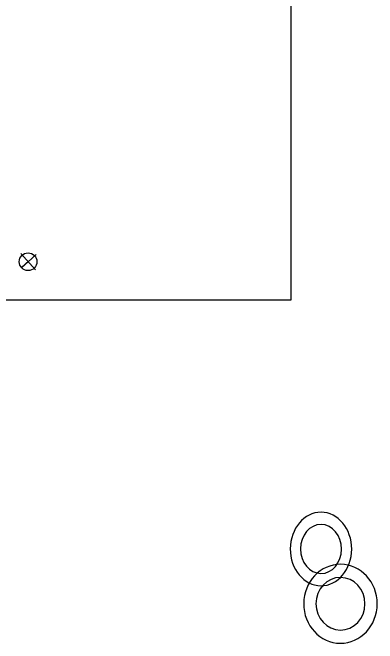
# Model space of a CAD drawing. Header units: metres. Extents: x -228 to 369, y -174 to 385.
# Drawn here: x 27.3 to 57.1, y -28 to 23.5 of the extents above; entities that cross this region are included whole.
import ezdxf

# ---------------------------------------------------------------- set-up
doc = ezdxf.new("R2010")
doc.units = ezdxf.units.M
for name, color, linetype in [('020_cloi', 5, 'Continuous'), ('070_trait-fin', 4, 'Continuous'), ('080_plomb-cvc', 225, 'Continuous'), ('BLC-CUI-S', 7, 'Continuous')]:
    doc.layers.add(name, color=color, linetype=linetype)
doc.layers.add('090_repères-axes', color=230, linetype='Continuous', plot=False)
doc.layers.add('102_demol', color=10, linetype='Continuous', lineweight=5)
doc.styles.add('ARIAL', font='arial.ttf')

# ---------------------------------------------------------------- blocks, each defined once
blk = doc.blocks.new('*E37')
at = {"layer": 'BLC-CUI-S', "color": 0, "ltscale": 0.5}
for radius in [0.03, 0.02]:
    blk.add_arc((-0.400722272773641, 0.299804924347459), radius, 0.0001118675900953, 5.1867584044e-05, dxfattribs=at)
blk = doc.blocks.new('R+1 Existant')
at = {"layer": '080_plomb-cvc', "xscale": 83.50075504620155, "yscale": 100.0000000000005, "zscale": 83.50075504620155, "rotation": 179.7712203175564}
blk.add_blockref('*E37', (-12.9830678209836, -0.440787466456823), dxfattribs=at)
at = {"layer": '020_cloi', "style": 'ARIAL', "oblique": 359.9999998407581, "width": 0.835007552539414, "flags": 8}
blk.add_attdef('TYPE', (-11.917892430111934, -1.2731344761350194), '', height=0.049999999867069274, rotation=179.7712203090072, dxfattribs=at)
blk = doc.blocks.new('NORD')
for p, q in [((-4.159057932500491, -1.4746853880511481), (-1.1609661512199272, -1.4746853880511481)), ((-2.660012041860209, -1.4746853880511481), (-2.660012041860209, -2.9737312786914485))]:
    blk.add_line(p, q)
blk.add_circle((-2.660012041860209, -1.4746853880511481), 1.22505730269917)
blk.add_solid([(-2.7600120418602, -0.25371634876446514), (-2.5600120418602184, -0.25371634876446514), (-2.7600120418602274, -1.4746853880511481), (-2.560012041860191, -1.4746853880511481)])
blk = doc.blocks.new('*E64')
at = {"layer": 'BLC-CUI-S', "color": 0, "ltscale": 0.5}
for radius in [0.03, 0.02]:
    blk.add_arc((-0.400722272773641, 0.299804924347459), radius, 0.0001118675900953, 5.1867584044e-05, dxfattribs=at)
blk = doc.blocks.new('R+1 Projet')
at = {"layer": '102_demol', "xscale": 107.3355256334486, "yscale": 100, "zscale": 107.3355256334486, "rotation": 89.77122022579404}
blk.add_blockref('*E64', (-13.54282738340476, 7.869078047397052), dxfattribs=at)

msp = doc.modelspace()

# ---------------------------------------------------------------- linework, layer by layer
at = {"layer": '090_repères-axes'}
msp.add_lwpolyline([(3.597122599785507e-14, 35), (50.000000000000085, 35), (50.000000000000085, 0), (3.597122599785507e-14, 0)], close=True, dxfattribs=at)

# ---------------------------------------------------------------- block references
msp.add_blockref('R+1 Projet', (97.73371392124089, 10.261591945601252))
at = {"layer": '020_cloi'}
msp.add_blockref('R+1 Existant', (32.090032618538174, 10.261591945601252), dxfattribs=at)
at = {"layer": '070_trait-fin', "xscale": 0.5892211539267361, "yscale": 0.5892211539267361, "zscale": 0.5892211539267361, "rotation": 132.2354592550134}
msp.add_blockref('NORD', (26.84454815764453, 3.721290961761697), dxfattribs=at)

doc.saveas('drawing.dxf')
